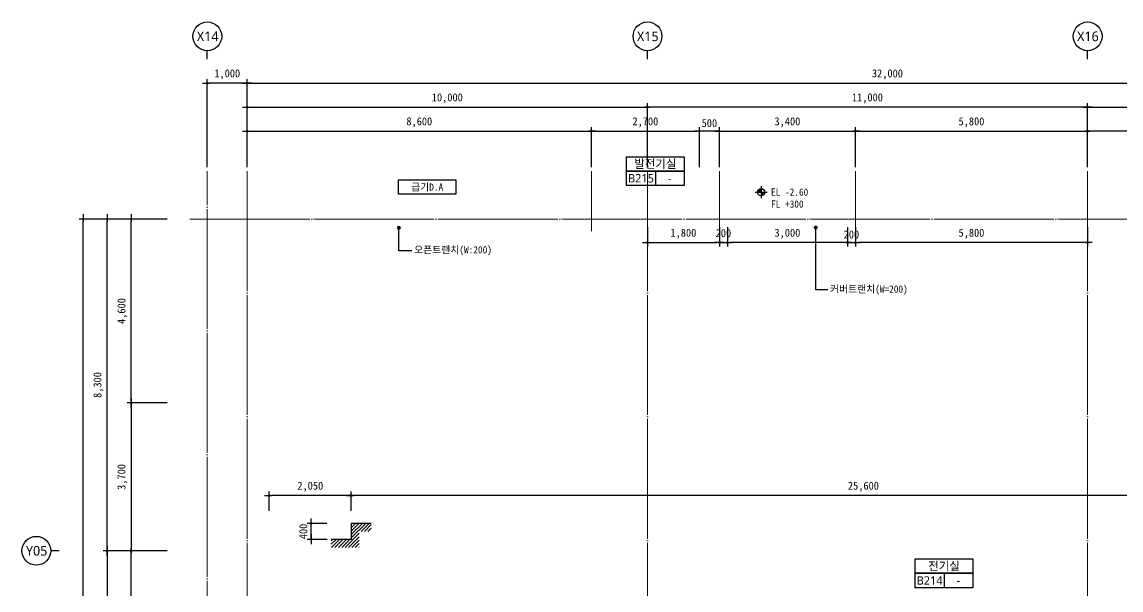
# Model space of a CAD drawing. Header units: inches. Extents: x 2004 to 150234, y 6875187 to 6994525.
# Drawn here: x 2004 to 29472, y 6980316 to 6994525 of the extents above; entities that cross this region are included whole.
import ezdxf
from ezdxf.enums import TextEntityAlignment as Align

# ---------------------------------------------------------------- set-up
doc = ezdxf.new("R2010")
doc.units = ezdxf.units.IN
doc.header["$MEASUREMENT"] = 0
doc.linetypes.add('CEN', pattern=[62, 60, -1, 0, -1])
doc.layers.get('0').update_dxf_attribs({"linetype": 'CONTINUOUS'})
for name, color, linetype, lineweight in [('A-AXIS-BUBL', 7, 'CONTINUOUS', 25), ('A-AXIS-LINE', 1, 'CEN', 15), ('A-DIMS', 7, 'CONTINUOUS', 25), ('A-MKXS-LEAD', 7, 'CONTINUOUS', 25), ('A-MKXX-NAME', 3, 'CONTINUOUS', 25), ('A-MKXX-SYMB', 7, 'CONTINUOUS', 25), ('A-XXXX-HATC', 8, 'CONTINUOUS', 18), ('A-XXXX-SYMB', 7, 'CONTINUOUS', 25), ('A-XXXX-TXT2', 3, 'CONTINUOUS', 25)]:
    doc.layers.add(name, color=color, linetype=linetype, lineweight=lineweight)
doc.styles.add('HY울릉도L', font='H2GTRE.TTF')
doc.styles.add('돋움체', font='')
doc.styles.add('맑은고딕', font='malgun.ttf')
doc.styles.get('돋움체').set_extended_font_data('DotumChe')
doc.dimstyles.new('CDIM', dxfattribs={"dimtxt": 2, "dimasz": 0.6, "dimexe": 1, "dimexo": 1, "dimgap": 1, "dimtad": 1, "dimdec": 0, "dimrnd": 0.5, "dimzin": 0, "dimdsep": 32, "dimlunit": 6, "dimtxsty": 'HY울릉도L', "dimblk1": '_CIDOT', "dimblk2": '_CIDOT', "dimsah": 1, "dimcen": 4.5, "dimclrd": 2, "dimclre": 2, "dimclrt": 7, "dimadec": 0, "dimazin": 0, "dimtfac": 1, "dimtdec": 0, "dimtix": 1, "dimtmove": 2, "dimatfit": 1, "dimldrblk": '_CIDOT', "dimfxl": 1, "dimtolj": 1, "dimtzin": 0, "dimlwd": -1, "dimarcsym": 0})

# ---------------------------------------------------------------- blocks, each defined once
blk = doc.blocks.new('_CIDOT')
at = {"color": 0, "linetype": 'ByBlock'}
blk.add_line((2, 0), (-1, 0), dxfattribs=at)
at = {"color": 0, "linetype": 'ByBlock', "const_width": 0.5}
blk.add_lwpolyline([(-0.25, 0, 1), (0.25, 0, 1)], format="xyb", close=True, dxfattribs=at)
blk = doc.blocks.new('*D7')
at = {"layer": 'A-DIMS', "lineweight": -2, "transparency": 16777216}
for p, q in [((19434, 6990895), (19434, 6991895)), ((22834, 6990895), (22834, 6991895))]:
    blk.add_line(p, q, dxfattribs=at)
at = {"layer": 'A-DIMS', "transparency": 16777216}
blk.add_line((19494, 6991795), (22774, 6991795), dxfattribs=at)
at = {"layer": 'A-DIMS', "transparency": 16777216, "xscale": 60, "yscale": 60, "zscale": 60, "rotation": 180}
blk.add_blockref('_CIDOT', (19434, 6991795), dxfattribs=at)
at = {"layer": 'A-DIMS', "transparency": 16777216, "xscale": 60, "yscale": 60, "zscale": 60}
blk.add_blockref('_CIDOT', (22834, 6991795), dxfattribs=at)
at = {"layer": 'A-DIMS', "color": 3, "transparency": 16777216, "insert": (21134, 6992014), "char_height": 200, "attachment_point": 5, "style": '돋움체'}
blk.add_mtext('\\A1;3,400', dxfattribs=at)
blk = doc.blocks.new('*D8')
at = {"layer": 'A-DIMS', "lineweight": -2, "transparency": 16777216}
for p, q in [((7634, 6990895), (7634, 6993095)), ((39634, 6990895), (39634, 6993095))]:
    blk.add_line(p, q, dxfattribs=at)
at = {"layer": 'A-DIMS', "transparency": 16777216}
blk.add_line((7694, 6992995), (39574, 6992995), dxfattribs=at)
at = {"layer": 'A-DIMS', "transparency": 16777216, "xscale": 60, "yscale": 60, "zscale": 60, "rotation": 180}
blk.add_blockref('_CIDOT', (7634, 6992995), dxfattribs=at)
at = {"layer": 'A-DIMS', "transparency": 16777216, "xscale": 60, "yscale": 60, "zscale": 60}
blk.add_blockref('_CIDOT', (39634, 6992995), dxfattribs=at)
at = {"layer": 'A-DIMS', "color": 3, "transparency": 16777216, "insert": (23634, 6993214), "char_height": 200, "attachment_point": 5, "style": '돋움체'}
blk.add_mtext('\\A1;32,000', dxfattribs=at)
blk = doc.blocks.new('*D9')
at = {"layer": 'A-DIMS', "lineweight": -2, "transparency": 16777216}
for p, q in [((7634, 6990895), (7634, 6991895)), ((16234, 6990895), (16234, 6991895))]:
    blk.add_line(p, q, dxfattribs=at)
at = {"layer": 'A-DIMS', "transparency": 16777216}
blk.add_line((7694, 6991795), (16174, 6991795), dxfattribs=at)
at = {"layer": 'A-DIMS', "transparency": 16777216, "xscale": 60, "yscale": 60, "zscale": 60, "rotation": 180}
blk.add_blockref('_CIDOT', (7634, 6991795), dxfattribs=at)
at = {"layer": 'A-DIMS', "transparency": 16777216, "xscale": 60, "yscale": 60, "zscale": 60}
blk.add_blockref('_CIDOT', (16234, 6991795), dxfattribs=at)
at = {"layer": 'A-DIMS', "color": 3, "transparency": 16777216, "insert": (11934, 6992014), "char_height": 200, "attachment_point": 5, "style": '돋움체'}
blk.add_mtext('\\A1;8,600', dxfattribs=at)
blk = doc.blocks.new('*D13')
at = {"layer": 'A-DIMS', "lineweight": -2, "transparency": 16777216}
for p, q in [((28634, 6990895), (28634, 6991895)), ((31234, 6990895), (31234, 6991895))]:
    blk.add_line(p, q, dxfattribs=at)
at = {"layer": 'A-DIMS', "transparency": 16777216}
blk.add_line((31174, 6991795), (28694, 6991795), dxfattribs=at)
at = {"layer": 'A-DIMS', "transparency": 16777216, "xscale": 60, "yscale": 60, "zscale": 60, "rotation": 180}
blk.add_blockref('_CIDOT', (28634, 6991795), dxfattribs=at)
at = {"layer": 'A-DIMS', "transparency": 16777216, "xscale": 60, "yscale": 60, "zscale": 60}
blk.add_blockref('_CIDOT', (31234, 6991795), dxfattribs=at)
at = {"layer": 'A-DIMS', "color": 3, "transparency": 16777216, "insert": (29934, 6992014), "char_height": 200, "attachment_point": 5, "style": '돋움체'}
blk.add_mtext('\\A1;2,600', dxfattribs=at)
blk = doc.blocks.new('*D15')
at = {"layer": 'A-DIMS', "lineweight": -2, "transparency": 16777216}
for p, q in [((5634, 6989595), (3434, 6989595)), ((5634, 6966345), (3434, 6966345))]:
    blk.add_line(p, q, dxfattribs=at)
at = {"layer": 'A-DIMS', "transparency": 16777216}
blk.add_line((3534, 6966405), (3534, 6989535), dxfattribs=at)
at = {"layer": 'A-DIMS', "transparency": 16777216, "xscale": 60, "yscale": 60, "zscale": 60}
for p, rotation in [((3534, 6989595), 90), ((3534, 6966345), 270)]:
    blk.add_blockref('_CIDOT', p, dxfattribs=dict(at, rotation=rotation))
at = {"layer": 'A-DIMS', "color": 3, "transparency": 16777216, "insert": (3315, 6977970), "char_height": 200, "attachment_point": 5, "rotation": 90, "style": '돋움체'}
blk.add_mtext('\\A1;23,250', dxfattribs=at)
blk = doc.blocks.new('*D16')
at = {"layer": 'A-DIMS', "lineweight": -2, "transparency": 16777216}
for p, q in [((5634, 6989595), (4034, 6989595)), ((5634, 6981295), (4034, 6981295))]:
    blk.add_line(p, q, dxfattribs=at)
at = {"layer": 'A-DIMS', "transparency": 16777216}
blk.add_line((4134, 6981355), (4134, 6989535), dxfattribs=at)
at = {"layer": 'A-DIMS', "transparency": 16777216, "xscale": 60, "yscale": 60, "zscale": 60}
for p, rotation in [((4134, 6989595), 90), ((4134, 6981295), 270)]:
    blk.add_blockref('_CIDOT', p, dxfattribs=dict(at, rotation=rotation))
at = {"layer": 'A-DIMS', "color": 3, "transparency": 16777216, "insert": (3915, 6985445), "char_height": 200, "attachment_point": 5, "rotation": 90, "style": '돋움체'}
blk.add_mtext('\\A1;8,300', dxfattribs=at)
blk = doc.blocks.new('*D17')
at = {"layer": 'A-DIMS', "transparency": 16777216}
for p, q in [((18874, 6991795), (18814, 6991795)), ((19434, 6991795), (18934, 6991795)), ((19494, 6991795), (19554, 6991795))]:
    blk.add_line(p, q, dxfattribs=at)
at = {"layer": 'A-DIMS', "lineweight": -2, "transparency": 16777216}
for p, q in [((18934, 6990895), (18934, 6991895)), ((19434, 6990895), (19434, 6991895))]:
    blk.add_line(p, q, dxfattribs=at)
at = {"layer": 'A-DIMS', "transparency": 16777216, "xscale": 60, "yscale": 60, "zscale": 60}
blk.add_blockref('_CIDOT', (18934, 6991795), dxfattribs=at)
at = {"layer": 'A-DIMS', "transparency": 16777216, "xscale": 60, "yscale": 60, "zscale": 60, "rotation": 180}
blk.add_blockref('_CIDOT', (19434, 6991795), dxfattribs=at)
at = {"layer": 'A-DIMS', "color": 3, "transparency": 16777216, "insert": (19184, 6991995), "char_height": 200, "attachment_point": 5, "style": '돋움체'}
blk.add_mtext('\\A1;500', dxfattribs=at)
blk = doc.blocks.new('*D18')
at = {"layer": 'A-DIMS', "lineweight": -2, "transparency": 16777216}
for p, q in [((28634, 6990895), (28634, 6992495)), ((39634, 6990895), (39634, 6992495))]:
    blk.add_line(p, q, dxfattribs=at)
at = {"layer": 'A-DIMS', "transparency": 16777216}
blk.add_line((28694, 6992395), (39574, 6992395), dxfattribs=at)
at = {"layer": 'A-DIMS', "transparency": 16777216, "xscale": 60, "yscale": 60, "zscale": 60, "rotation": 180}
blk.add_blockref('_CIDOT', (28634, 6992395), dxfattribs=at)
at = {"layer": 'A-DIMS', "transparency": 16777216, "xscale": 60, "yscale": 60, "zscale": 60}
blk.add_blockref('_CIDOT', (39634, 6992395), dxfattribs=at)
at = {"layer": 'A-DIMS', "color": 3, "transparency": 16777216, "insert": (34134, 6992614), "char_height": 200, "attachment_point": 5, "style": '돋움체'}
blk.add_mtext('\\A1;11,000', dxfattribs=at)
blk = doc.blocks.new('*D19')
at = {"layer": 'A-DIMS', "lineweight": -2, "transparency": 16777216}
for p, q in [((17634, 6990895), (17634, 6992495)), ((28634, 6990895), (28634, 6992495))]:
    blk.add_line(p, q, dxfattribs=at)
at = {"layer": 'A-DIMS', "transparency": 16777216}
blk.add_line((28574, 6992395), (17694, 6992395), dxfattribs=at)
at = {"layer": 'A-DIMS', "transparency": 16777216, "xscale": 60, "yscale": 60, "zscale": 60, "rotation": 180}
blk.add_blockref('_CIDOT', (17634, 6992395), dxfattribs=at)
at = {"layer": 'A-DIMS', "transparency": 16777216, "xscale": 60, "yscale": 60, "zscale": 60}
blk.add_blockref('_CIDOT', (28634, 6992395), dxfattribs=at)
at = {"layer": 'A-DIMS', "color": 3, "transparency": 16777216, "insert": (23134, 6992614), "char_height": 200, "attachment_point": 5, "style": '돋움체'}
blk.add_mtext('\\A1;11,000', dxfattribs=at)
blk = doc.blocks.new('*D20')
at = {"layer": 'A-DIMS', "lineweight": -2, "transparency": 16777216}
for p, q in [((7634, 6990895), (7634, 6992495)), ((17634, 6990895), (17634, 6992495))]:
    blk.add_line(p, q, dxfattribs=at)
at = {"layer": 'A-DIMS', "transparency": 16777216}
blk.add_line((7694, 6992395), (17574, 6992395), dxfattribs=at)
at = {"layer": 'A-DIMS', "transparency": 16777216, "xscale": 60, "yscale": 60, "zscale": 60, "rotation": 180}
blk.add_blockref('_CIDOT', (7634, 6992395), dxfattribs=at)
at = {"layer": 'A-DIMS', "transparency": 16777216, "xscale": 60, "yscale": 60, "zscale": 60}
blk.add_blockref('_CIDOT', (17634, 6992395), dxfattribs=at)
at = {"layer": 'A-DIMS', "color": 3, "transparency": 16777216, "insert": (12634, 6992614), "char_height": 200, "attachment_point": 5, "style": '돋움체'}
blk.add_mtext('\\A1;10,000', dxfattribs=at)
blk = doc.blocks.new('*D21')
at = {"layer": 'A-DIMS', "lineweight": -2, "transparency": 16777216}
for p, q in [((16234, 6990895), (16234, 6991895)), ((18934, 6990895), (18934, 6991895))]:
    blk.add_line(p, q, dxfattribs=at)
at = {"layer": 'A-DIMS', "transparency": 16777216}
blk.add_line((16294, 6991795), (18874, 6991795), dxfattribs=at)
at = {"layer": 'A-DIMS', "transparency": 16777216, "xscale": 60, "yscale": 60, "zscale": 60, "rotation": 180}
blk.add_blockref('_CIDOT', (16234, 6991795), dxfattribs=at)
at = {"layer": 'A-DIMS', "transparency": 16777216, "xscale": 60, "yscale": 60, "zscale": 60}
blk.add_blockref('_CIDOT', (18934, 6991795), dxfattribs=at)
at = {"layer": 'A-DIMS', "color": 3, "transparency": 16777216, "insert": (17584, 6992014), "char_height": 200, "attachment_point": 5, "style": '돋움체'}
blk.add_mtext('\\A1;2,700', dxfattribs=at)
blk = doc.blocks.new('*D22')
at = {"layer": 'A-DIMS', "lineweight": -2, "transparency": 16777216}
for p, q in [((22834, 6990895), (22834, 6991895)), ((28634, 6990895), (28634, 6991895))]:
    blk.add_line(p, q, dxfattribs=at)
at = {"layer": 'A-DIMS', "transparency": 16777216}
blk.add_line((22894, 6991795), (28574, 6991795), dxfattribs=at)
at = {"layer": 'A-DIMS', "transparency": 16777216, "xscale": 60, "yscale": 60, "zscale": 60, "rotation": 180}
blk.add_blockref('_CIDOT', (22834, 6991795), dxfattribs=at)
at = {"layer": 'A-DIMS', "transparency": 16777216, "xscale": 60, "yscale": 60, "zscale": 60}
blk.add_blockref('_CIDOT', (28634, 6991795), dxfattribs=at)
at = {"layer": 'A-DIMS', "color": 3, "transparency": 16777216, "insert": (25734, 6992014), "char_height": 200, "attachment_point": 5, "style": '돋움체'}
blk.add_mtext('\\A1;5,800', dxfattribs=at)
blk = doc.blocks.new('*D23')
at = {"layer": 'A-DIMS', "lineweight": -2, "transparency": 16777216}
for p, q in [((6634, 6990895), (6634, 6993095)), ((7634, 6990895), (7634, 6993095))]:
    blk.add_line(p, q, dxfattribs=at)
at = {"layer": 'A-DIMS', "transparency": 16777216}
blk.add_line((7574, 6992995), (6694, 6992995), dxfattribs=at)
at = {"layer": 'A-DIMS', "transparency": 16777216, "xscale": 60, "yscale": 60, "zscale": 60, "rotation": 180}
blk.add_blockref('_CIDOT', (6634, 6992995), dxfattribs=at)
at = {"layer": 'A-DIMS', "transparency": 16777216, "xscale": 60, "yscale": 60, "zscale": 60}
blk.add_blockref('_CIDOT', (7634, 6992995), dxfattribs=at)
at = {"layer": 'A-DIMS', "color": 3, "transparency": 16777216, "insert": (7134, 6993214), "char_height": 200, "attachment_point": 5, "style": '돋움체'}
blk.add_mtext('\\A1;1,000', dxfattribs=at)
blk = doc.blocks.new('*D43')
at = {"layer": 'A-DIMS', "lineweight": -2, "transparency": 16777216}
for p, q in [((10234, 6982295), (10234, 6982782)), ((35834, 6982295), (35834, 6982782))]:
    blk.add_line(p, q, dxfattribs=at)
at = {"layer": 'A-DIMS', "transparency": 16777216}
blk.add_line((35774, 6982682), (10294, 6982682), dxfattribs=at)
at = {"layer": 'A-DIMS', "transparency": 16777216, "xscale": 60, "yscale": 60, "zscale": 60, "rotation": 180}
blk.add_blockref('_CIDOT', (10234, 6982682), dxfattribs=at)
at = {"layer": 'A-DIMS', "transparency": 16777216, "xscale": 60, "yscale": 60, "zscale": 60}
blk.add_blockref('_CIDOT', (35834, 6982682), dxfattribs=at)
at = {"layer": 'A-DIMS', "color": 3, "transparency": 16777216, "insert": (23034, 6982901), "char_height": 200, "attachment_point": 5, "style": '돋움체'}
blk.add_mtext('\\A1;25,600', dxfattribs=at)
blk = doc.blocks.new('*D99')
at = {"layer": 'A-DIMS', "lineweight": -2, "transparency": 16777216}
for p, q in [((5634, 6984995), (4634, 6984995)), ((5634, 6981295), (4634, 6981295))]:
    blk.add_line(p, q, dxfattribs=at)
at = {"layer": 'A-DIMS', "transparency": 16777216}
blk.add_line((4734, 6984935), (4734, 6981355), dxfattribs=at)
at = {"layer": 'A-DIMS', "transparency": 16777216, "xscale": 60, "yscale": 60, "zscale": 60}
for p, rotation in [((4734, 6984995), 90), ((4734, 6981295), 270)]:
    blk.add_blockref('_CIDOT', p, dxfattribs=dict(at, rotation=rotation))
at = {"layer": 'A-DIMS', "color": 3, "transparency": 16777216, "insert": (4515, 6983145), "char_height": 200, "attachment_point": 5, "rotation": 90, "style": '돋움체'}
blk.add_mtext('\\A1;3,700', dxfattribs=at)
blk = doc.blocks.new('*D100')
at = {"layer": 'A-DIMS', "lineweight": -2, "transparency": 16777216}
for p, q in [((5634, 6981295), (4634, 6981295)), ((5634, 6974995), (4634, 6974995))]:
    blk.add_line(p, q, dxfattribs=at)
at = {"layer": 'A-DIMS', "transparency": 16777216}
blk.add_line((4734, 6975055), (4734, 6981235), dxfattribs=at)
at = {"layer": 'A-DIMS', "transparency": 16777216, "xscale": 60, "yscale": 60, "zscale": 60}
for p, rotation in [((4734, 6981295), 90), ((4734, 6974995), 270)]:
    blk.add_blockref('_CIDOT', p, dxfattribs=dict(at, rotation=rotation))
at = {"layer": 'A-DIMS', "color": 3, "transparency": 16777216, "insert": (4515, 6978145), "char_height": 200, "attachment_point": 5, "rotation": 90, "style": '돋움체'}
blk.add_mtext('\\A1;6,300', dxfattribs=at)
blk = doc.blocks.new('*D103')
at = {"layer": 'A-DIMS', "lineweight": -2, "transparency": 16777216}
for p, q in [((5634, 6981295), (4034, 6981295)), ((5634, 6970295), (4034, 6970295))]:
    blk.add_line(p, q, dxfattribs=at)
at = {"layer": 'A-DIMS', "transparency": 16777216}
blk.add_line((4134, 6981235), (4134, 6970355), dxfattribs=at)
at = {"layer": 'A-DIMS', "transparency": 16777216, "xscale": 60, "yscale": 60, "zscale": 60}
for p, rotation in [((4134, 6981295), 90), ((4134, 6970295), 270)]:
    blk.add_blockref('_CIDOT', p, dxfattribs=dict(at, rotation=rotation))
at = {"layer": 'A-DIMS', "color": 3, "transparency": 16777216, "insert": (3915, 6975795), "char_height": 200, "attachment_point": 5, "rotation": 90, "style": '돋움체'}
blk.add_mtext('\\A1;11,000', dxfattribs=at)
blk = doc.blocks.new('*D105')
at = {"layer": 'A-DIMS', "lineweight": -2, "transparency": 16777216}
for p, q in [((19434, 6989395), (19434, 6988909)), ((19634, 6989395), (19634, 6988909))]:
    blk.add_line(p, q, dxfattribs=at)
at = {"layer": 'A-DIMS', "transparency": 16777216}
for p, q in [((19374, 6989009), (19314, 6989009)), ((19434, 6989009), (19634, 6989009)), ((19694, 6989009), (19754, 6989009))]:
    blk.add_line(p, q, dxfattribs=at)
at = {"layer": 'A-DIMS', "transparency": 16777216, "xscale": 60, "yscale": 60, "zscale": 60}
blk.add_blockref('_CIDOT', (19434, 6989009), dxfattribs=at)
at = {"layer": 'A-DIMS', "transparency": 16777216, "xscale": 60, "yscale": 60, "zscale": 60, "rotation": 180}
blk.add_blockref('_CIDOT', (19634, 6989009), dxfattribs=at)
at = {"layer": 'A-DIMS', "color": 3, "transparency": 16777216, "insert": (19534, 6989242), "char_height": 200, "attachment_point": 5, "style": '돋움체'}
blk.add_mtext('\\A1;200', dxfattribs=at)
blk = doc.blocks.new('*D106')
at = {"layer": 'A-DIMS', "lineweight": -2, "transparency": 16777216}
for p, q in [((19634, 6989395), (19634, 6988909)), ((22634, 6989395), (22634, 6988909))]:
    blk.add_line(p, q, dxfattribs=at)
at = {"layer": 'A-DIMS', "transparency": 16777216}
blk.add_line((22574, 6989009), (19694, 6989009), dxfattribs=at)
at = {"layer": 'A-DIMS', "transparency": 16777216, "xscale": 60, "yscale": 60, "zscale": 60, "rotation": 180}
blk.add_blockref('_CIDOT', (19634, 6989009), dxfattribs=at)
at = {"layer": 'A-DIMS', "transparency": 16777216, "xscale": 60, "yscale": 60, "zscale": 60}
blk.add_blockref('_CIDOT', (22634, 6989009), dxfattribs=at)
at = {"layer": 'A-DIMS', "color": 3, "transparency": 16777216, "insert": (21134, 6989228), "char_height": 200, "attachment_point": 5, "style": '돋움체'}
blk.add_mtext('\\A1;3,000', dxfattribs=at)
blk = doc.blocks.new('*D107')
at = {"layer": 'A-DIMS', "lineweight": -2, "transparency": 16777216}
for p, q in [((22634, 6989395), (22634, 6988909)), ((22834, 6989395), (22834, 6988909))]:
    blk.add_line(p, q, dxfattribs=at)
at = {"layer": 'A-DIMS', "transparency": 16777216}
for p, q in [((22574, 6989009), (22514, 6989009)), ((22634, 6989009), (22834, 6989009)), ((22894, 6989009), (22954, 6989009))]:
    blk.add_line(p, q, dxfattribs=at)
at = {"layer": 'A-DIMS', "transparency": 16777216, "xscale": 60, "yscale": 60, "zscale": 60}
blk.add_blockref('_CIDOT', (22634, 6989009), dxfattribs=at)
at = {"layer": 'A-DIMS', "transparency": 16777216, "xscale": 60, "yscale": 60, "zscale": 60, "rotation": 180}
blk.add_blockref('_CIDOT', (22834, 6989009), dxfattribs=at)
at = {"layer": 'A-DIMS', "color": 3, "transparency": 16777216, "insert": (22734, 6989209), "char_height": 200, "attachment_point": 5, "style": '돋움체'}
blk.add_mtext('\\A1;200', dxfattribs=at)
blk = doc.blocks.new('*D108')
at = {"layer": 'A-DIMS', "lineweight": -2, "transparency": 16777216}
for p, q in [((22834, 6989395), (22834, 6988909)), ((28634, 6989395), (28634, 6988909))]:
    blk.add_line(p, q, dxfattribs=at)
at = {"layer": 'A-DIMS', "transparency": 16777216}
blk.add_line((28574, 6989009), (22894, 6989009), dxfattribs=at)
at = {"layer": 'A-DIMS', "transparency": 16777216, "xscale": 60, "yscale": 60, "zscale": 60, "rotation": 180}
blk.add_blockref('_CIDOT', (22834, 6989009), dxfattribs=at)
at = {"layer": 'A-DIMS', "transparency": 16777216, "xscale": 60, "yscale": 60, "zscale": 60}
blk.add_blockref('_CIDOT', (28634, 6989009), dxfattribs=at)
at = {"layer": 'A-DIMS', "color": 3, "transparency": 16777216, "insert": (25734, 6989228), "char_height": 200, "attachment_point": 5, "style": '돋움체'}
blk.add_mtext('\\A1;5,800', dxfattribs=at)
blk = doc.blocks.new('*D174')
at = {"layer": 'A-DIMS', "lineweight": -2, "transparency": 16777216}
for p, q in [((5634, 6989595), (4634, 6989595)), ((5634, 6984995), (4634, 6984995))]:
    blk.add_line(p, q, dxfattribs=at)
at = {"layer": 'A-DIMS', "transparency": 16777216}
blk.add_line((4734, 6985055), (4734, 6989535), dxfattribs=at)
at = {"layer": 'A-DIMS', "transparency": 16777216, "xscale": 60, "yscale": 60, "zscale": 60}
for p, rotation in [((4734, 6989595), 90), ((4734, 6984995), 270)]:
    blk.add_blockref('_CIDOT', p, dxfattribs=dict(at, rotation=rotation))
at = {"layer": 'A-DIMS', "color": 3, "transparency": 16777216, "insert": (4515, 6987295), "char_height": 200, "attachment_point": 5, "rotation": 90, "style": '돋움체'}
blk.add_mtext('\\A1;4,600', dxfattribs=at)
blk = doc.blocks.new('*D294')
at = {"layer": 'A-DIMS', "lineweight": -2, "transparency": 16777216}
for p, q in [((8184, 6982295), (8184, 6982782)), ((10234, 6982295), (10234, 6982782))]:
    blk.add_line(p, q, dxfattribs=at)
at = {"layer": 'A-DIMS', "transparency": 16777216}
blk.add_line((10174, 6982682), (8244, 6982682), dxfattribs=at)
at = {"layer": 'A-DIMS', "transparency": 16777216, "xscale": 60, "yscale": 60, "zscale": 60, "rotation": 180}
blk.add_blockref('_CIDOT', (8184, 6982682), dxfattribs=at)
at = {"layer": 'A-DIMS', "transparency": 16777216, "xscale": 60, "yscale": 60, "zscale": 60}
blk.add_blockref('_CIDOT', (10234, 6982682), dxfattribs=at)
at = {"layer": 'A-DIMS', "color": 3, "transparency": 16777216, "insert": (9209, 6982901), "char_height": 200, "attachment_point": 5, "style": '돋움체'}
blk.add_mtext('\\A1;2,050', dxfattribs=at)
blk = doc.blocks.new('*D295')
at = {"layer": 'A-DIMS', "lineweight": -2, "transparency": 16777216}
for p, q in [((17634, 6989395), (17634, 6988909)), ((19434, 6989395), (19434, 6988909))]:
    blk.add_line(p, q, dxfattribs=at)
at = {"layer": 'A-DIMS', "transparency": 16777216}
blk.add_line((17694, 6989009), (19374, 6989009), dxfattribs=at)
at = {"layer": 'A-DIMS', "transparency": 16777216, "xscale": 60, "yscale": 60, "zscale": 60, "rotation": 180}
blk.add_blockref('_CIDOT', (17634, 6989009), dxfattribs=at)
at = {"layer": 'A-DIMS', "transparency": 16777216, "xscale": 60, "yscale": 60, "zscale": 60}
blk.add_blockref('_CIDOT', (19434, 6989009), dxfattribs=at)
at = {"layer": 'A-DIMS', "color": 3, "transparency": 16777216, "insert": (18534, 6989228), "char_height": 200, "attachment_point": 5, "style": '돋움체'}
blk.add_mtext('\\A1;1,800', dxfattribs=at)
blk = doc.blocks.new('*D357')
at = {"layer": 'A-DIMS', "transparency": 16777216}
for p, q in [((9235, 6982042), (9235, 6982102)), ((9235, 6981582), (9235, 6981982)), ((9235, 6981522), (9235, 6981462))]:
    blk.add_line(p, q, dxfattribs=at)
at = {"layer": 'A-DIMS', "lineweight": -2, "transparency": 16777216}
for p, q in [((9622, 6981982), (9135, 6981982)), ((9634, 6981582), (9135, 6981582))]:
    blk.add_line(p, q, dxfattribs=at)
at = {"layer": 'A-DIMS', "transparency": 16777216, "xscale": 60, "yscale": 60, "zscale": 60}
for p, rotation in [((9235, 6981982), 270), ((9235, 6981582), 90)]:
    blk.add_blockref('_CIDOT', p, dxfattribs=dict(at, rotation=rotation))
at = {"layer": 'A-DIMS', "color": 3, "transparency": 16777216, "insert": (9035, 6981782), "char_height": 200, "attachment_point": 5, "rotation": 90, "style": '돋움체'}
blk.add_mtext('\\A1;400', dxfattribs=at)

msp = doc.modelspace()

# ---------------------------------------------------------------- hatches: boundary and pattern name
at = {"layer": 'A-XXXX-HATC'}
h = msp.add_hatch(dxfattribs=at)
h.set_pattern_fill('BRICK', color=256, scale=60.000001, style=0)
h.set_pattern_definition([(45, (-97629.413, 6901249.605), (-42.426407, 42.426407), [])])
h.paths.add_polyline_path([(10434, 6981782.4), (10434, 6981382.4), (9734, 6981382.4), (9734, 6981582.4), (10234, 6981582.4), (10234, 6981982.4), (10734.8, 6981982.4), (10734.3, 6981782.4)])
at = {"layer": 'A-XXXX-SYMB'}
h = msp.add_hatch(color=256, dxfattribs=at)
h.paths.add_polyline_path([(20478.3, 6990356.5, 0.4142136), (20388.3, 6990266.5), (20478.3, 6990266.5)])
h.paths.add_polyline_path([(20568.3, 6990266.5), (20478.3, 6990266.5), (20478.3, 6990176.5, 0.4142136)])

# ---------------------------------------------------------------- linework, layer by layer
for points in [[(11749.2, 6988804.9), (11423.5, 6988804.9), (11423.5, 6989406.6)], [(22141.4, 6987822.7), (21841.4, 6987822.7), (21841.4, 6989414.8)]]:
    msp.add_lwpolyline(points)
at = {"layer": 'A-AXIS-BUBL', "ltscale": 0.2}
for p, q in [((6634, 6993595.3), (6634, 6993805.3)), ((17634, 6993595.3), (17634, 6993805.3)), ((28634, 6993595.3), (28634, 6993805.3)), ((2934, 6981295.3), (2724, 6981295.3))]:
    msp.add_line(p, q, dxfattribs=at)
for centre in [(6637.5, 6994165.3), (17637.5, 6994165.3), (28637.5, 6994165.3), (2364, 6981298.8)]:
    msp.add_circle(centre, 360, dxfattribs=at)
at = {"layer": 'A-AXIS-LINE', "ltscale": 50}
for p, q in [((6634, 6965145.3), (6634, 6990795.3)), ((7634, 6990795.3), (7634, 6969611.7)), ((16234, 6990795.3), (16234, 6989295.3)), ((17634, 6990795.3), (17634, 6965145.3)), ((19434, 6990795.3), (19434, 6989295.3)), ((22834, 6990795.3), (22834, 6989295.3)), ((28634, 6990795.3), (28634, 6965145.3)), ((6195.6, 6989595.3), (41534, 6989595.3))]:
    msp.add_line(p, q, dxfattribs=at)
at = {"layer": 'A-MKXS-LEAD', "const_width": 48}
for points in [[(11398.6, 6989374.7, -1), (11448.3, 6989379.6, -1)], [(21816.5, 6989382.8, -1), (21866.2, 6989387.8, -1)]]:
    msp.add_lwpolyline(points, format="xyb", close=True, dxfattribs=at)
at = {"layer": 'A-MKXX-SYMB'}
for p, q in [((17834, 6990795.3), (17834, 6990435.3)), ((25048.2, 6980735.3), (25048.2, 6980375.3))]:
    msp.add_line(p, q, dxfattribs=at)
for points in [[(18554, 6990795.3), (17114, 6990795.3), (17114, 6991155.3), (18554, 6991155.3)], [(12850.8, 6990215.9), (11410.8, 6990215.9), (11410.8, 6990575.9), (12850.8, 6990575.9)], [(18554, 6990435.3), (17114, 6990435.3), (17114, 6990795.3), (18554, 6990795.3)], [(25768.2, 6980735.3), (24328.2, 6980735.3), (24328.2, 6981095.3), (25768.2, 6981095.3)], [(25768.2, 6980375.3), (24328.2, 6980375.3), (24328.2, 6980735.3), (25768.2, 6980735.3)]]:
    msp.add_lwpolyline(points, close=True, dxfattribs=at)
at = {"layer": 'A-XXXX-SYMB'}
for p, q in [((20478.3, 6990416.5), (20478.3, 6990116.5)), ((20328.3, 6990266.5), (20628.3, 6990266.5))]:
    msp.add_line(p, q, dxfattribs=at)
msp.add_lwpolyline([(10734, 6981982.4), (10234, 6981982.4), (10234, 6981582.4), (9734, 6981582.4)], dxfattribs=at)
msp.add_circle((20478.3, 6990266.5), 90, dxfattribs=at)

# ---------------------------------------------------------------- texts
at = {"layer": 'A-MKXX-NAME', "style": '맑은고딕'}
for s, p in [('발전기실', (17834, 6990975.3)), ('B215', (17474, 6990615.3)), ('-', (18194, 6990615.3)), ('전기실', (25048.2, 6980915.3)), ('B214', (24688.2, 6980555.3)), ('-', (25408.2, 6980555.3))]:
    msp.add_text(s, height=210, dxfattribs=at).set_placement(p, align=Align.MIDDLE_CENTER)
at = {"layer": 'A-XXXX-TXT2', "ltscale": 0.2, "style": '맑은고딕'}
for s, p in [('X14', (6644.2, 6994165.5)), ('X15', (17644.2, 6994165.5)), ('X16', (28644.2, 6994165.5)), ('Y05', (2370.7, 6981299))]:
    msp.add_text(s, height=240, dxfattribs=at).set_placement(p, align=Align.MIDDLE_CENTER)
at = {"layer": 'A-XXXX-TXT2', "style": '돋움체'}
msp.add_text('급기D.A', height=180, dxfattribs=at).set_placement((12130.8, 6990395.9), align=Align.MIDDLE_CENTER)
for s, p in [('EL -2.60', (20724.6, 6990270.7)), ('FL +300', (20724.6, 6989970.7)), ('오픈트랜치(W:200)', (11805.6, 6988826.4)), ('커버트랜치(W=200)', (22197.8, 6987844.1))]:
    msp.add_text(s, height=180, dxfattribs=at).set_placement(p, align=Align.MIDDLE_LEFT)

# ---------------------------------------------------------------- dimensions: what is measured, and where the dimension line sits
at = {"layer": 'A-DIMS'}
for base, p1, p2, angle, picture, middle in [((6634, 6992995.3), (7634, 6990795.3), (6634, 6990795.3), 180, '*D23', (7134, 6993214.3)), ((17634, 6992395.3), (28634, 6990795.3), (17634, 6990795.3), 180, '*D19', (23134, 6992614.3)), ((18934, 6991795.3), (19434, 6990795.3), (18934, 6990795.3), 180, '*D17', (19184, 6991995.4)), ((28634, 6991795.3), (31234, 6990795.3), (28634, 6990795.3), 180, '*D13', (29934, 6992014.3)), ((3534, 6989595.3), (5734, 6966345.3), (5734, 6989595.3), 90, '*D15', (3315, 6977970.3)), ((4134, 6989595.3), (5734, 6981295.3), (5734, 6989595.3), 90, '*D16', (3915, 6985445.3)), ((4734, 6989595.3), (5734, 6984995.3), (5734, 6989595.3), 90, '*D174', (4515, 6987295.3)), ((19634, 6989008.6), (22634, 6989495.3), (19634, 6989495.3), 180, '*D106', (21134, 6989227.6)), ((22834, 6989008.6), (28634, 6989495.3), (22834, 6989495.3), 180, '*D108', (25734, 6989227.6)), ((4734, 6981295.3), (5734, 6984995.3), (5734, 6981295.3), 270, '*D99', (4515, 6983145.3)), ((8184, 6982681.5), (10234, 6982194.8), (8184, 6982194.8), 180, '*D294', (9209, 6982900.6)), ((10234, 6982681.5), (35834, 6982194.8), (10234, 6982194.8), 180, '*D43', (23034, 6982900.6)), ((9235, 6981982.4), (9734, 6981582.4), (9721.7, 6981982.4), 90, '*D357', (9034.8, 6981782.4)), ((4134, 6970295.3), (5734, 6981295.3), (5734, 6970295.3), 270, '*D103', (3915, 6975795.3)), ((4734, 6981295.3), (5734, 6974995.3), (5734, 6981295.3), 90, '*D100', (4515, 6978145.3))]:
    dim = msp.add_linear_dim(base=base, p1=p1, p2=p2, angle=angle, dimstyle='CDIM', override={"dimscale": 100, "dimtxsty": '돋움체', "dimclrd": 256, "dimclre": 256, "dimclrt": 3}, dxfattribs=at)
    dim.commit()
    dim.dimension.update_dxf_attribs({"geometry": picture, "text_midpoint": middle})
for base, p1, p2, picture, middle in [((39634, 6992995.3), (7634, 6990795.3), (39634, 6990795.3), '*D8', (23634, 6993214.3)), ((17634, 6992395.3), (7634, 6990795.3), (17634, 6990795.3), '*D20', (12634, 6992614.3)), ((39634, 6992395.3), (28634, 6990795.3), (39634, 6990795.3), '*D18', (34134, 6992614.3)), ((16234, 6991795.3), (7634, 6990795.3), (16234, 6990795.3), '*D9', (11934, 6992014.3)), ((18934, 6991795.3), (16234, 6990795.3), (18934, 6990795.3), '*D21', (17584, 6992014.3)), ((22834, 6991795.3), (19434, 6990795.3), (22834, 6990795.3), '*D7', (21134, 6992014.3)), ((28634, 6991795.3), (22834, 6990795.3), (28634, 6990795.3), '*D22', (25734, 6992014.3)), ((19434, 6989008.6), (17634, 6989495.3), (19434, 6989495.3), '*D295', (18534, 6989227.6)), ((22834, 6989008.6), (22634, 6989495.3), (22834, 6989495.3), '*D107', (22734, 6989208.7))]:
    dim = msp.add_linear_dim(base=base, p1=p1, p2=p2, dimstyle='CDIM', override={"dimscale": 100, "dimtxsty": '돋움체', "dimclrd": 256, "dimclre": 256, "dimclrt": 3}, dxfattribs=at)
    dim.commit()
    dim.dimension.update_dxf_attribs({"geometry": picture, "text_midpoint": middle})
dim = msp.add_linear_dim(base=(19634, 6989008.6), p1=(19434, 6989495.3), p2=(19634, 6989495.3), dimstyle='CDIM', override={"dimscale": 100, "dimtxsty": '돋움체', "dimclrd": 256, "dimclre": 256, "dimclrt": 3}, dxfattribs=at)
dim.commit()
dim.dimension.update_dxf_attribs({"geometry": '*D105', "text_midpoint": (19534, 6989241.7), "dimtype": 160})

doc.saveas('drawing.dxf')
